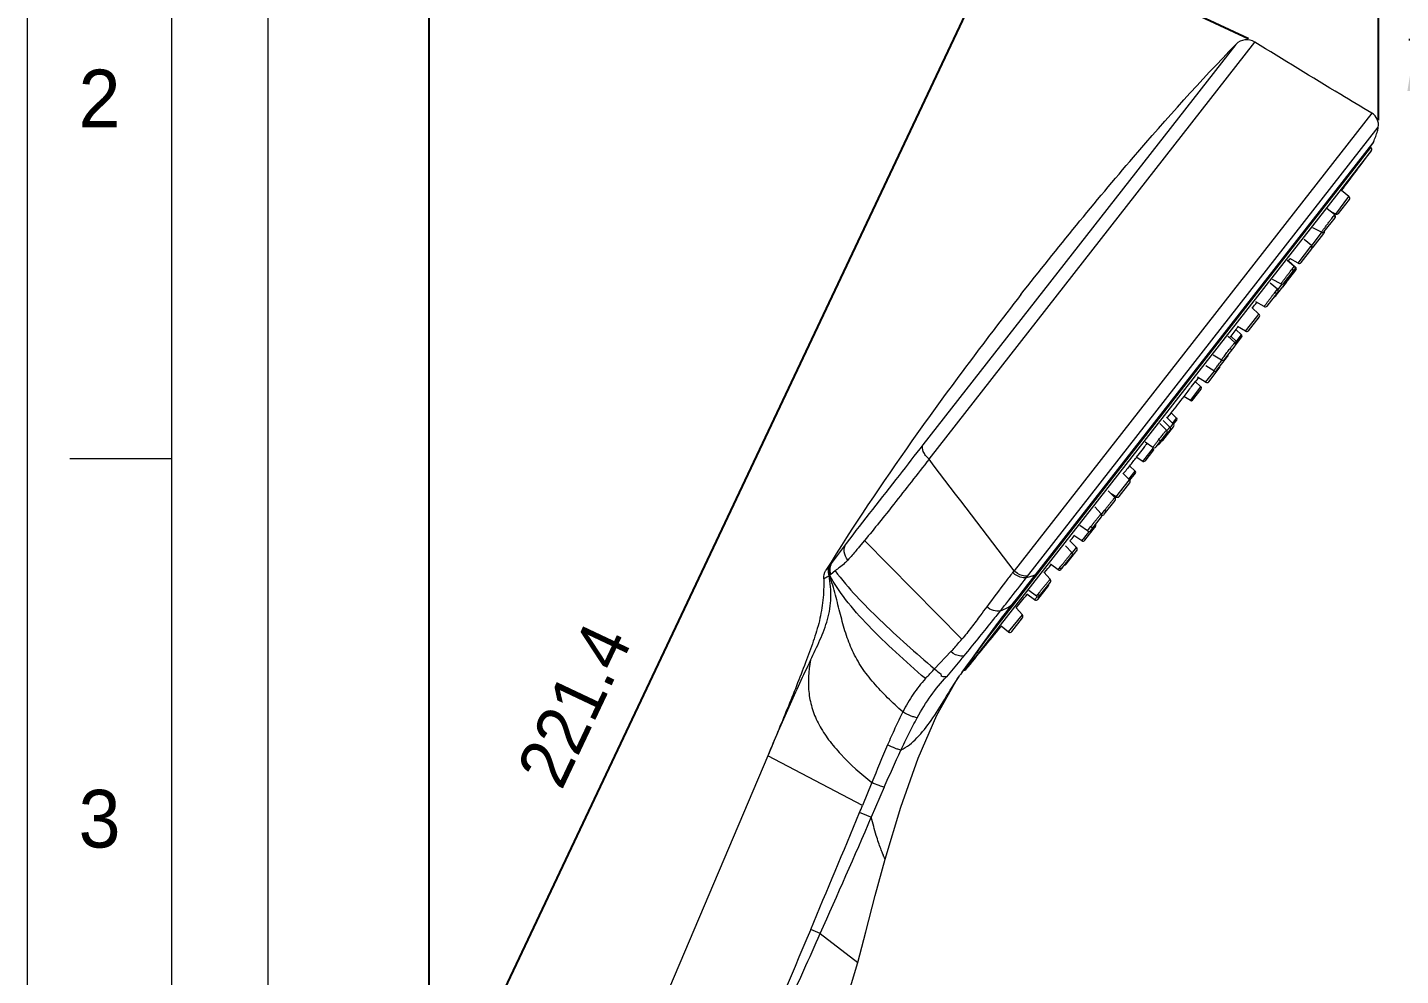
# Model space of a CAD drawing. Extents: x 8819 to 9239, y -18069 to -17475.
# Drawn here: x 8819.5 to 8954.2, y -17681.7 to -17588.7 of the extents above; entities that cross this region are included whole.
import ezdxf

# ---------------------------------------------------------------- set-up
doc = ezdxf.new("R2010")
doc.units = 0
doc.header["$MEASUREMENT"] = 0
doc.layers.get('0').update_dxf_attribs({"linetype": 'CONTINUOUS', "lineweight": 13})
doc.layers.get('DEFPOINTS').update_dxf_attribs({"linetype": 'CONTINUOUS'})
doc.layers.add('5', color=2, linetype='CONTINUOUS', lineweight=9)
doc.styles.get("Standard").update_dxf_attribs({"font": 'Gulim.ttf'})
doc.dimstyles.new('STANDARD$0', dxfattribs={"dimtxt": 3.5, "dimasz": 2.5, "dimexe": 0.7, "dimexo": 0.7, "dimgap": 0.5, "dimtad": 3, "dimdec": 4, "dimdsep": 46, "dimtxsty": 'Standard', "dimcen": 0, "dimclrd": 2, "dimclre": 2, "dimclrt": 4, "dimadec": 0, "dimazin": 0, "dimtp": 0.2, "dimtm": 0.1, "dimtfac": 0.5, "dimtdec": 4, "dimtmove": 1, "dimatfit": 3, "dimfxl": 0, "dimtolj": 1, "dimarcsym": 0})

# ---------------------------------------------------------------- blocks, each defined once
blk = doc.blocks.new('*D62')
at = {"layer": '5', "color": 2, "lineweight": -2}
for p, q in [((8858.87, -17734.81), (8858.87, -17572.97)), ((8863.87, -17573.67), (8946.98, -17573.67)), ((8951.98, -17597.82), (8951.98, -17572.97))]:
    blk.add_line(p, q, dxfattribs=at)
at = {"layer": '5', "color": 2}
for points in [[(8863.87, -17572.83), (8863.87, -17574.5), (8858.87, -17573.67)], [(8946.98, -17572.83), (8946.98, -17574.5), (8951.98, -17573.67)]]:
    blk.add_solid(points, dxfattribs=at)
at = {"layer": 'DEFPOINTS', "color": 0}
for p in [(8951.98, -17573.67), (8951.98, -17598.52), (8858.87, -17735.51)]:
    blk.add_point(p, dxfattribs=at)
at = {"layer": '5', "color": 4, "insert": (8907.06, -17568.71), "char_height": 5, "attachment_point": 5}
blk.add_mtext('\\A1;124.1', dxfattribs=at)
blk = doc.blocks.new('*D63')
at = {"layer": '5', "color": 2, "lineweight": -2}
for p, q in [((8992.68, -17589.94), (8954.96, -17589.94)), ((8955.66, -17758.34), (8955.66, -17594.94)), ((8974.36, -17763.34), (8954.96, -17763.34))]:
    blk.add_line(p, q, dxfattribs=at)
at = {"layer": '5', "color": 2}
for points in [[(8954.83, -17594.94), (8956.49, -17594.94), (8955.66, -17589.94)], [(8954.83, -17758.34), (8956.49, -17758.34), (8955.66, -17763.34)]]:
    blk.add_solid(points, dxfattribs=at)
at = {"layer": 'DEFPOINTS', "color": 0}
for p in [(8955.66, -17589.94), (8993.38, -17589.94), (8975.06, -17763.34)]:
    blk.add_point(p, dxfattribs=at)
at = {"layer": '5', "color": 4, "insert": (8950.83, -17693.17), "char_height": 5, "attachment_point": 5, "rotation": 90}
blk.add_mtext('\\A1;231.2', dxfattribs=at)
blk = doc.blocks.new('*D67')
at = {"layer": '5', "color": 2, "lineweight": -2}
for p, q in [((8939.24, -17589.85), (8914.97, -17578.38)), ((8846.79, -17724.27), (8913.47, -17583.2)), ((8868.3, -17739.96), (8844.03, -17728.49))]:
    blk.add_line(p, q, dxfattribs=at)
at = {"layer": '5', "color": 2}
for points in [[(8912.71, -17582.85), (8914.22, -17583.56), (8915.6, -17578.68)], [(8846.04, -17723.91), (8847.55, -17724.62), (8844.66, -17728.79)]]:
    blk.add_solid(points, dxfattribs=at)
at = {"layer": 'DEFPOINTS', "color": 0}
for p in [(8915.6, -17578.68), (8939.87, -17590.15), (8868.93, -17740.26)]:
    blk.add_point(p, dxfattribs=at)
at = {"layer": '5', "color": 4, "insert": (8873.09, -17655.21), "char_height": 5, "attachment_point": 5, "rotation": 64.7031}
blk.add_mtext('\\A1;221.4', dxfattribs=at)

msp = doc.modelspace()

# ---------------------------------------------------------------- linework, layer by layer
for p, q in [((8833.61, -17489.629), (8833.61, -18055.286)), ((8833.61, -17631.043), (8823.61, -17631.043))]:
    msp.add_line(p, q)
at = {"color": 7, "linetype": 'Continuous'}
for p, q in [((8843.041, -17518.57), (8843.041, -17807.093)), ((8907.908, -17631.068), (8939.873, -17590.154)), ((8937.993, -17590.399), (8907.304, -17629.679)), ((8938.005, -17590.384), (8937.993, -17590.399)), ((8951.333, -17597.122), (8916.242, -17642.037)), ((8917.458, -17642.699), (8951.976, -17598.518)), ((8911.529, -17651.712), (8951.292, -17600.818)), ((8913.059, -17649.388), (8951.25, -17600.506)), ((8951.509, -17599.961), (8918.327, -17642.431)), ((8918.338, -17642.44), (8951.457, -17600.049)), ((8951.25, -17600.506), (8951.157, -17600.434)), ((8951.457, -17600.049), (8951.509, -17599.961)), ((8949.095, -17605.293), (8948.368, -17604.726)), ((8947.796, -17607.026), (8949.095, -17605.293)), ((8948.075, -17606.964), (8949.134, -17605.609)), ((8946.674, -17608.757), (8947.732, -17607.404)), ((8947.694, -17607.088), (8946.972, -17606.515)), ((8947.796, -17607.026), (8947.293, -17606.769)), ((8947.636, -17607.161), (8947.695, -17607.089)), ((8947.709, -17607.101), (8947.695, -17607.089)), ((8945.485, -17610.08), (8946.405, -17608.871)), ((8946.394, -17608.818), (8945.562, -17608.386)), ((8945.578, -17610.276), (8946.629, -17608.931)), ((8946.405, -17608.871), (8946.429, -17608.84)), ((8946.668, -17608.852), (8946.629, -17608.931)), ((8946.675, -17608.766), (8946.668, -17608.852)), ((8944.11, -17611.844), (8945.358, -17610.204)), ((8944.398, -17611.786), (8945.448, -17610.442)), ((8945.416, -17610.131), (8944.709, -17609.532)), ((8945.358, -17610.204), (8945.417, -17610.132)), ((8945.428, -17610.154), (8945.485, -17610.08)), ((8945.448, -17610.442), (8945.486, -17610.37)), ((8943.736, -17612.164), (8943.027, -17611.573)), ((8943.861, -17612.237), (8943.168, -17611.613)), ((8944.111, -17611.844), (8943.301, -17611.39)), ((8941.904, -17615.082), (8943.888, -17612.543)), ((8942.713, -17613.827), (8943.769, -17612.476)), ((8943.511, -17612.441), (8943.736, -17612.164)), ((8943.816, -17612.295), (8943.861, -17612.237)), ((8942.082, -17614.405), (8941.384, -17613.795)), ((8942.428, -17613.885), (8941.61, -17613.436)), ((8941.859, -17614.683), (8942.082, -17614.405)), ((8942.126, -17614.466), (8942.138, -17614.45)), ((8942.138, -17614.45), (8942.162, -17614.419)), ((8942.162, -17614.419), (8942.521, -17613.955)), ((8942.521, -17613.955), (8942.558, -17613.907)), ((8942.942, -17613.753), (8942.578, -17614.219)), ((8942.942, -17613.753), (8942.942, -17613.753)), ((8940.771, -17616.113), (8939.969, -17615.647)), ((8941.061, -17616.057), (8942.111, -17614.713)), ((8941.91, -17615.074), (8941.953, -17615.019)), ((8941.91, -17615.074), (8941.91, -17615.074)), ((8938.954, -17618.534), (8940.048, -17617.118)), ((8939.248, -17618.481), (8940.293, -17617.144)), ((8940.268, -17616.839), (8939.582, -17616.21)), ((8940.048, -17617.118), (8940.268, -17616.839)), ((8940.12, -17617.365), (8940.292, -17617.145)), ((8938.011, -17618.358), (8937.517, -17619)), ((8938.572, -17618.89), (8938.011, -17618.358)), ((8938.954, -17618.534), (8938.167, -17618.052)), ((8939.997, -17617.523), (8940.12, -17617.365)), ((8937.903, -17619.642), (8937.215, -17619.026)), ((8937.39, -17619.154), (8937.379, -17619.167)), ((8937.512, -17618.998), (8937.463, -17619.06)), ((8938.073, -17619.529), (8937.512, -17618.998)), ((8937.943, -17619.695), (8938.572, -17618.89)), ((8937.958, -17619.896), (8938.587, -17619.091)), ((8936.585, -17621.352), (8935.786, -17620.876)), ((8936.145, -17622.349), (8937.194, -17621.007)), ((8936.877, -17621.297), (8937.931, -17619.948)), ((8937.194, -17621.006), (8937.232, -17620.935)), ((8937.232, -17620.935), (8937.242, -17620.855)), ((8937.242, -17620.855), (8937.237, -17620.836)), ((8935.04, -17623.54), (8935.893, -17622.435)), ((8935.851, -17622.403), (8935.06, -17621.92)), ((8935.336, -17623.488), (8936.381, -17622.151)), ((8935.893, -17622.435), (8935.898, -17622.43)), ((8936.626, -17621.382), (8936.635, -17621.369)), ((8936.789, -17621.363), (8936.811, -17621.391)), ((8934.026, -17623.466), (8933.632, -17623.964)), ((8934.583, -17623.995), (8934.026, -17623.466)), ((8935.04, -17623.54), (8934.256, -17623.05)), ((8933.283, -17624.412), (8932.898, -17624.916)), ((8933.543, -17625.327), (8932.898, -17624.916)), ((8933.543, -17625.327), (8934.583, -17623.995)), ((8933.742, -17625.292), (8934.598, -17624.196)), ((8931.641, -17626.523), (8931.257, -17627.005)), ((8932.196, -17627.05), (8931.641, -17626.523)), ((8931.207, -17628.228), (8930.541, -17627.583)), ((8930.843, -17629.239), (8931.888, -17627.902)), ((8931.527, -17627.932), (8930.859, -17627.29)), ((8931.866, -17627.601), (8931.196, -17626.962)), ((8931.276, -17628.236), (8931.527, -17627.932)), ((8931.565, -17627.978), (8931.575, -17627.964)), ((8931.575, -17627.964), (8931.619, -17627.909)), ((8931.619, -17627.909), (8931.866, -17627.601)), ((8931.809, -17627.546), (8932.196, -17627.05)), ((8931.881, -17627.91), (8931.884, -17627.907)), ((8931.901, -17627.648), (8932.211, -17627.251)), ((8930.174, -17629.877), (8931.227, -17628.528)), ((8930.499, -17629.575), (8931.548, -17628.233)), ((8930.846, -17629.235), (8930.87, -17629.204)), ((8930.903, -17628.945), (8930.969, -17628.974)), ((8931.244, -17628.275), (8931.254, -17628.263)), ((8931.254, -17628.263), (8931.276, -17628.236)), ((8928.505, -17630.526), (8928.224, -17630.89)), ((8928.874, -17631.303), (8929.914, -17629.972)), ((8929.929, -17630.173), (8929.072, -17631.269)), ((8929.874, -17629.927), (8929.098, -17629.422)), ((8929.285, -17629.538), (8929.273, -17629.552)), ((8929.914, -17629.972), (8929.85, -17629.911)), ((8929.874, -17629.927), (8929.953, -17629.959)), ((8929.953, -17629.959), (8930.036, -17629.96)), ((8930.345, -17629.658), (8930.364, -17629.658)), ((8927.578, -17631.73), (8927.365, -17631.996)), ((8928.13, -17632.255), (8927.578, -17631.73)), ((8928.874, -17631.303), (8928.224, -17630.89)), ((8926.574, -17634.364), (8927.571, -17633.101)), ((8927.571, -17633.101), (8926.91, -17632.457)), ((8927.026, -17632.424), (8926.964, -17632.501)), ((8927.513, -17633.045), (8928.13, -17632.255)), ((8927.605, -17633.148), (8928.145, -17632.456)), ((8926.132, -17634.846), (8925.48, -17634.188)), ((8926.246, -17634.788), (8925.755, -17634.466)), ((8926.246, -17634.788), (8926.574, -17634.364)), ((8926.547, -17634.738), (8927.591, -17633.401)), ((8926.556, -17634.726), (8926.808, -17634.404)), ((8924.803, -17636.439), (8924.159, -17635.765)), ((8925.1, -17636.486), (8926.149, -17635.143)), ((8926.117, -17634.831), (8926.183, -17634.747)), ((8926.553, -17634.73), (8926.547, -17634.738)), ((8923.763, -17638.082), (8924.817, -17636.733)), ((8924.881, -17636.418), (8925.122, -17636.106)), ((8922.887, -17639.084), (8922.112, -17638.567)), ((8923.456, -17638.128), (8922.702, -17637.595)), ((8923.19, -17639.035), (8924.234, -17637.698)), ((8923.456, -17638.128), (8923.779, -17637.696)), ((8923.568, -17638.216), (8923.607, -17638.165)), ((8924.178, -17637.77), (8924.228, -17637.706)), ((8899.769, -17639.349), (8898.389, -17641.179)), ((8901.588, -17639.055), (8901.058, -17639.684)), ((8911.123, -17648.756), (8901.588, -17639.055)), ((8921.917, -17640.249), (8921.276, -17639.577)), ((8921.352, -17641.387), (8922.397, -17640.05)), ((8922.379, -17639.752), (8921.727, -17639.102)), ((8922.015, -17640.211), (8922.379, -17639.752)), ((8922.396, -17640.051), (8922.363, -17640.093)), ((8922.887, -17639.084), (8923.012, -17638.922)), ((8923.196, -17639.027), (8923.192, -17639.032)), ((8923.22, -17638.996), (8923.289, -17638.908)), ((8898.257, -17641.355), (8897.793, -17641.986)), ((8898.306, -17641.289), (8898.257, -17641.355)), ((8920.573, -17641.931), (8919.817, -17641.395)), ((8920.881, -17641.887), (8921.931, -17640.542)), ((8921.95, -17640.293), (8921.961, -17640.279)), ((8921.961, -17640.279), (8922.015, -17640.211)), ((8898.161, -17642.472), (8898.102, -17642.515)), ((8898.257, -17642.391), (8898.161, -17642.472)), ((8898.695, -17642.023), (8898.257, -17642.391)), ((8918.327, -17642.431), (8916.047, -17645.326)), ((8916.242, -17642.036), (8916.107, -17642.209)), ((8917.598, -17643.383), (8918.338, -17642.44)), ((8918.327, -17642.431), (8918.044, -17642.549)), ((8918.378, -17642.39), (8918.327, -17642.431)), ((8919.8, -17642.854), (8919.173, -17642.159)), ((8920.574, -17641.932), (8920.698, -17641.768)), ((8920.574, -17641.932), (8920.589, -17641.942)), ((8920.745, -17641.969), (8920.821, -17641.94)), ((8920.821, -17641.94), (8920.881, -17641.887)), ((8918.44, -17644.536), (8917.703, -17643.981)), ((8918.572, -17644.842), (8919.622, -17643.498)), ((8918.753, -17644.495), (8919.809, -17643.143)), ((8919.622, -17643.497), (8919.66, -17643.426)), ((8919.66, -17643.426), (8919.67, -17643.346)), ((8919.67, -17643.346), (8919.665, -17643.327)), ((8914.463, -17647.433), (8916.062, -17645.336)), ((8915.621, -17645.625), (8915.996, -17645.391)), ((8916.047, -17645.326), (8915.996, -17645.391)), ((8916.062, -17645.336), (8915.996, -17645.391)), ((8918.262, -17644.886), (8917.511, -17644.342)), ((8918.262, -17644.886), (8918.276, -17644.867)), ((8918.262, -17644.886), (8918.28, -17644.898)), ((8918.276, -17644.867), (8918.335, -17644.793)), ((8918.28, -17644.898), (8918.356, -17644.925)), ((8918.356, -17644.925), (8918.436, -17644.925)), ((8918.436, -17644.925), (8918.511, -17644.896)), ((8918.44, -17644.536), (8918.564, -17644.372)), ((8918.497, -17644.589), (8918.51, -17644.574)), ((8918.511, -17644.896), (8918.572, -17644.842)), ((8915.709, -17648.025), (8917.061, -17646.364)), ((8916.011, -17648.005), (8917.069, -17646.651)), ((8917.061, -17646.364), (8916.444, -17645.658)), ((8917.095, -17646.417), (8917.061, -17646.364)), ((8917.069, -17646.651), (8917.107, -17646.578)), ((8917.116, -17646.496), (8917.095, -17646.417)), ((8917.107, -17646.578), (8917.116, -17646.496)), ((8915.695, -17648.044), (8914.967, -17647.477)), ((8915.695, -17648.044), (8915.709, -17648.025)), ((8915.695, -17648.044), (8915.714, -17648.057)), ((8908.431, -17651.655), (8910.048, -17649.966)), ((8912.334, -17650.39), (8911.695, -17651.242)), ((8908.432, -17651.654), (8908.635, -17651.827)), ((8909.07, -17652.132), (8909.083, -17652.369)), ((8910.91, -17652.322), (8911.011, -17652.179)), ((8911.201, -17651.913), (8911.011, -17652.179)), ((8910.709, -17652.615), (8910.823, -17652.447)), ((8910.815, -17652.458), (8910.91, -17652.322)), ((8901.378, -17665.059), (8892.094, -17660.174)), ((8902.293, -17662.812), (8901.378, -17665.059)), ((8903.514, -17663.278), (8902.244, -17666.22)), ((8897.241, -17677.613), (8900.906, -17680.476))]:
    msp.add_line(p, q, dxfattribs=at)
msp.add_lwpolyline([(8819.468, -17475.488), (9239.468, -17475.488), (9239.468, -18069.427), (8819.468, -18069.427)], close=True)
for points in [[(8947.732, -17607.403), (8947.77, -17607.33), (8947.779, -17607.248), (8947.758, -17607.168), (8947.709, -17607.101)], [(8946.393, -17608.818), (8946.452, -17608.839), (8946.535, -17608.84), (8946.612, -17608.812), (8946.674, -17608.757)], [(8945.486, -17610.37), (8945.496, -17610.289), (8945.476, -17610.211), (8945.43, -17610.144), (8945.416, -17610.132)], [(8944.261, -17611.869), (8944.337, -17611.84), (8944.398, -17611.786)], [(8943.769, -17612.476), (8943.807, -17612.402), (8943.816, -17612.32), (8943.795, -17612.24), (8943.746, -17612.174), (8943.736, -17612.164)], [(8944.11, -17611.844), (8944.18, -17611.869), (8944.261, -17611.869)], [(8942.111, -17614.713), (8942.149, -17614.641), (8942.158, -17614.561), (8942.139, -17614.482), (8942.093, -17614.415), (8942.082, -17614.405)], [(8942.428, -17613.885), (8942.492, -17613.909), (8942.574, -17613.91), (8942.651, -17613.881), (8942.713, -17613.827)], [(8940.771, -17616.113), (8940.844, -17616.14), (8940.925, -17616.14), (8941.001, -17616.111), (8941.061, -17616.057)], [(8937.931, -17619.948), (8937.969, -17619.875), (8937.978, -17619.794), (8937.957, -17619.714), (8937.904, -17619.642)], [(8935.851, -17622.403), (8935.929, -17622.432), (8936.01, -17622.432), (8936.085, -17622.403), (8936.145, -17622.349)], [(8936.585, -17621.352), (8936.657, -17621.379), (8936.739, -17621.38), (8936.815, -17621.351), (8936.877, -17621.297)], [(8931.548, -17628.233), (8931.586, -17628.161), (8931.596, -17628.081), (8931.577, -17628.003), (8931.527, -17627.932)], [(8931.227, -17628.528), (8931.265, -17628.455), (8931.274, -17628.374), (8931.254, -17628.295), (8931.207, -17628.228)], [(8930.036, -17629.96), (8930.112, -17629.931), (8930.174, -17629.877)], [(8930.364, -17629.658), (8930.439, -17629.629), (8930.499, -17629.575)], [(8926.15, -17635.143), (8926.187, -17635.072), (8926.197, -17634.992), (8926.178, -17634.913), (8926.132, -17634.846)], [(8924.817, -17636.733), (8924.855, -17636.66), (8924.865, -17636.578), (8924.844, -17636.499), (8924.803, -17636.438)], [(8924.86, -17636.561), (8924.884, -17636.569), (8924.965, -17636.569), (8925.04, -17636.54), (8925.1, -17636.486)], [(8923.456, -17638.128), (8923.466, -17638.135), (8923.542, -17638.165), (8923.624, -17638.165), (8923.701, -17638.137), (8923.763, -17638.082)], [(8921.931, -17640.542), (8921.969, -17640.471), (8921.978, -17640.391), (8921.959, -17640.313), (8921.917, -17640.249)], [(8920.589, -17641.942), (8920.665, -17641.97), (8920.745, -17641.969)], [(8916.062, -17645.336), (8916.737, -17644.475), (8917.598, -17643.383)], [(8919.809, -17643.143), (8919.847, -17643.07), (8919.857, -17642.988), (8919.836, -17642.909), (8919.799, -17642.853)], [(8918.44, -17644.536), (8918.456, -17644.547), (8918.532, -17644.577), (8918.614, -17644.578), (8918.691, -17644.549), (8918.753, -17644.495)], [(8911.134, -17652.007), (8911.507, -17651.493), (8912.183, -17650.595), (8913.164, -17649.243), (8914.463, -17647.433)], [(8915.714, -17648.057), (8915.79, -17648.087), (8915.872, -17648.088)], [(8915.872, -17648.088), (8915.949, -17648.059), (8916.011, -17648.005)], [(8903.598, -17670.331), (8905.14, -17665.209), (8906.842, -17660.42), (8908.67, -17656.212), (8910.709, -17652.615)], [(8892.094, -17660.174), (8882.463, -17682.914), (8871.314, -17707.976), (8858.94, -17735.18)], [(8900.906, -17680.476), (8901.706, -17677.456), (8902.633, -17673.891), (8903.598, -17670.331)], [(8879.403, -17743.876), (8886.727, -17724.609), (8894.237, -17702.61), (8900.906, -17680.477)]]:
    msp.add_lwpolyline(points, dxfattribs=at)
for centre, radius, start, end in [((8939.081, -17591.428), 1.5, 58.12949, 135.87887), ((8950.646, -17598.284), 1.35, 350.02446, 59.40478), ((7826.038, -16762.653), 1403.109, 323.119486, 323.318784), ((8951.111, -17600.683), 0.225, 323.31878, 52), ((8948.956, -17605.471), 0.225, 322.01419, 52.00114), ((8947.898, -17606.825), 0.225, 242.99544, 321.98619), ((8946.453, -17608.792), 0.224, 6.81929, 8.70963), ((7826.038, -16762.653), 1403.109, 322.767088, 322.777616), ((8943.711, -17612.404), 0.225, 322.01626, 47.99966), ((8942.771, -17613.606), 0.225, 322.01607, 28.285), ((7826.038, -16762.653), 1403.109, 322.528985, 322.557359), ((8941.727, -17614.944), 0.225, 277.95052, 321.98392), ((8940.116, -17617.005), 0.225, 322.01076, 47.50025), ((7826.038, -16762.653), 1403.109, 322.420355, 322.434158), ((8939.071, -17618.342), 0.225, 238.49683, 321.98924), ((8970.173, -17644.606), 41.503, 142.01066, 142.17508), ((8937.969, -17619.638), 0.15, 322, 46.5), ((8938.468, -17618.999), 0.15, 322, 46.5), ((8936.203, -17622.013), 0.225, 321.99976, 6.052), ((7826.038, -16762.653), 1403.109, 322.155811, 322.174986), ((8935.159, -17623.35), 0.225, 237.95899, 322.00026), ((7826.038, -16762.653), 1403.109, 321.997474, 322.080811), ((9044.186, -17710.33), 140.29, 142.00253, 142.23462), ((8934.48, -17624.104), 0.15, 322, 46.5), ((8933.624, -17625.2), 0.15, 237.5, 322), ((8931.711, -17627.763), 0.225, 321.99561, 46.34606), ((8932.093, -17627.159), 0.15, 322, 46.5), ((8930.666, -17629.1), 0.225, 277.94805, 322.00387), ((9045.372, -17721.877), 148.334, 141.65365, 141.98653), ((8971.457, -17663.338), 54.046, 141.30777, 141.70941), ((8929.811, -17630.081), 0.15, 322, 46.5), ((9063.361, -17740.109), 173.734, 141.5162, 141.69631), ((7826.038, -16762.653), 1403.109, 321.727764, 321.771069), ((8928.954, -17631.177), 0.15, 237.5, 322), ((8927.414, -17633.263), 0.225, 322.00323, 45.75169), ((8928.027, -17632.363), 0.15, 322, 46.5), ((8926.194, -17634.709), 0.15, 242.90506, 316.38059), ((8926.37, -17634.6), 0.225, 236.74893, 321.99508), ((8930.545, -17640.737), 7.124, 142.67483, 143.25172), ((7826.038, -16762.653), 1403.109, 321.34347, 321.370355), ((9076.62, -17759.07), 195.015, 141.70432, 141.96827), ((8924.057, -17637.56), 0.225, 322.01211, 28.29312), ((8922.219, -17639.911), 0.225, 322.01777, 45.04189), ((8923.012, -17638.897), 0.225, 236.2951, 321.98658), ((8945.298, -17676.553), 58.752, 142.9798, 143.11487), ((7826.038, -16762.653), 1403.109, 321.180811, 321.221586), ((8921.175, -17641.249), 0.225, 277.95141, 321.98253), ((8750.601, -17514.287), 210.549, 321.65729, 322.41824), ((8917.716, -17640.433), 2.178, 227.42184, 232.0039), ((8778.093, -17535.833), 175.62, 321.1663, 321.60632), ((7826.038, -16762.653), 1403.109, 320.999648, 321.068824), ((8988.2, -17700.252), 89.201, 141.39001, 141.55751), ((7826.038, -16762.653), 1403.109, 320.681216, 320.903932), ((8882.125, -17628.138), 37.519, 323.62393, 324.27065), ((8696.647, -17457.518), 287.301, 317.22923, 317.44055), ((8820.805, -17572.127), 118.334, 317.6552, 317.77409), ((8910.565, -17649.542), 2.991, 229.8241, 240.02194), ((8931.136, -17666.093), 24.464, 143.46487, 144.57549), ((8911.355, -17651.569), 0.225, 254.44864, 320.68122), ((8955.622, -17684.328), 54.994, 143.01281, 143.3872), ((9079.135, -17734.381), 190.776, 156.7632, 157.96636), ((8755.521, -17605.064), 157.714, 337.36561, 337.64131), ((6990.507, -16873.365), 2068.384, 337.130356, 337.474222), ((7860.937, -17215.808), 1134.544, 335.980966, 336.609376), ((8864.695, -17752.91), 82.029, 66.62426, 67.33904)]:
    msp.add_arc(centre, radius, start, end, dxfattribs=at)
for points, knots in [([(8951.333, -17597.122), (8950.315, -17596.519), (8946.476, -17594.228), (8942.665, -17591.89), (8939.873, -17590.154)], [0, 0, 0, 0, 0.2646587, 1, 1, 1, 1]), ([(8916.914, -17614.939), (8920.503, -17610.366), (8927.315, -17601.99), (8934.537, -17593.959), (8938.005, -17590.384)], [0, 0, 0, 0, 0.5385675, 1, 1, 1, 1]), ([(8951.509, -17599.961), (8951.653, -17599.608), (8951.84, -17599.135), (8951.954, -17598.641), (8951.976, -17598.518)], [0, 0, 0, 0, 0.7529235, 1, 1, 1, 1]), ([(8946.393, -17608.818), (8946.392, -17608.817), (8946.398, -17608.811), (8946.401, -17608.803), (8946.415, -17608.787), (8946.429, -17608.765), (8946.45, -17608.737), (8946.485, -17608.689), (8946.539, -17608.616), (8946.614, -17608.514), (8946.701, -17608.397), (8946.798, -17608.266), (8946.94, -17608.078), (8947.118, -17607.84), (8947.363, -17607.517), (8947.534, -17607.292), (8947.636, -17607.161)], [0, 0, 0, 0, 0.0018754, 0.0075146, 0.0168832, 0.0299059, 0.0465017, 0.0665454, 0.1163473, 0.1778718, 0.2493306, 0.3286596, 0.4135905, 0.5903998, 0.7595366, 1, 1, 1, 1]), ([(8947.636, -17607.161), (8947.68, -17607.196), (8947.747, -17607.298), (8947.719, -17607.42), (8947.687, -17607.461)], [0, 0, 0, 0, 0.5158283, 1, 1, 1, 1]), ([(8945.358, -17610.204), (8945.401, -17610.24), (8945.463, -17610.341), (8945.435, -17610.459), (8945.403, -17610.5)], [0, 0, 0, 0, 0.5155853, 1, 1, 1, 1]), ([(8942.428, -17613.885), (8942.427, -17613.885), (8942.43, -17613.88), (8942.433, -17613.874), (8942.441, -17613.862), (8942.457, -17613.838), (8942.486, -17613.797), (8942.529, -17613.737), (8942.584, -17613.662), (8942.65, -17613.573), (8942.724, -17613.474), (8942.836, -17613.324), (8942.986, -17613.125), (8943.168, -17612.884), (8943.344, -17612.655), (8943.458, -17612.509), (8943.511, -17612.441)], [0, 0, 0, 0, 0.0015962, 0.0062022, 0.013866, 0.0245674, 0.0548128, 0.0963208, 0.1482235, 0.2094638, 0.2787679, 0.3547279, 0.5202042, 0.6923102, 0.8567955, 1, 1, 1, 1]), ([(8943.511, -17612.441), (8943.533, -17612.459), (8943.573, -17612.499), (8943.612, -17612.568), (8943.623, -17612.639), (8943.608, -17612.682), (8943.595, -17612.698)], [0, 0, 0, 0, 0.2934477, 0.5635321, 0.7968325, 1, 1, 1, 1]), ([(8916.914, -17614.939), (8913.254, -17619.645), (8906.627, -17628.485), (8900.46, -17637.659), (8897.793, -17641.986)], [0, 0, 0, 0, 0.5397841, 1, 1, 1, 1]), ([(8940.771, -17616.113), (8940.77, -17616.112), (8940.774, -17616.108), (8940.777, -17616.102), (8940.786, -17616.09), (8940.796, -17616.075), (8940.811, -17616.055), (8940.836, -17616.02), (8940.876, -17615.967), (8940.931, -17615.893), (8940.997, -17615.806), (8941.072, -17615.707), (8941.184, -17615.559), (8941.335, -17615.362), (8941.518, -17615.123), (8941.693, -17614.896), (8941.806, -17614.75), (8941.859, -17614.683)], [0, 0, 0, 0, 0.0015636, 0.0061841, 0.0138697, 0.0245951, 0.0382949, 0.0548932, 0.0964586, 0.1484201, 0.2097187, 0.2790712, 0.3550618, 0.5205516, 0.6925766, 0.8569138, 1, 1, 1, 1]), ([(8941.859, -17614.683), (8941.881, -17614.701), (8941.919, -17614.74), (8941.955, -17614.809), (8941.965, -17614.878), (8941.95, -17614.92), (8941.938, -17614.935)], [0, 0, 0, 0, 0.2936848, 0.5631094, 0.7961557, 1, 1, 1, 1]), ([(8937.433, -17620.22), (8937.465, -17620.179), (8937.527, -17620.1), (8937.616, -17619.987), (8937.696, -17619.887), (8937.764, -17619.802), (8937.82, -17619.735), (8937.858, -17619.69), (8937.88, -17619.664), (8937.892, -17619.651), (8937.898, -17619.646), (8937.903, -17619.641), (8937.904, -17619.642)], [0, 0, 0, 0, 0.2099038, 0.4038553, 0.5765397, 0.7238755, 0.8423512, 0.9289939, 0.9597389, 0.9818248, 0.9951737, 1, 1, 1, 1]), ([(8936.585, -17621.352), (8936.582, -17621.35), (8936.593, -17621.338), (8936.599, -17621.323), (8936.623, -17621.291), (8936.651, -17621.25), (8936.689, -17621.198), (8936.753, -17621.11), (8936.849, -17620.981), (8936.981, -17620.807), (8937.126, -17620.616), (8937.279, -17620.418), (8937.382, -17620.286), (8937.433, -17620.22)], [0, 0, 0, 0, 0.0053621, 0.0210658, 0.0470215, 0.0829168, 0.1282368, 0.1823947, 0.3140669, 0.4707259, 0.6437267, 0.823519, 1, 1, 1, 1]), ([(8937.433, -17620.22), (8937.475, -17620.253), (8937.528, -17620.304), (8937.571, -17620.372), (8937.574, -17620.405), (8937.567, -17620.413)], [0, 0, 0, 0, 0.6524291, 0.8711721, 1, 1, 1, 1]), ([(8935.851, -17622.403), (8935.85, -17622.402), (8935.852, -17622.4), (8935.855, -17622.393), (8935.867, -17622.377), (8935.885, -17622.351), (8935.911, -17622.315), (8935.945, -17622.27), (8935.985, -17622.216), (8936.031, -17622.154), (8936.105, -17622.058), (8936.207, -17621.924), (8936.34, -17621.751), (8936.481, -17621.568), (8936.577, -17621.444), (8936.626, -17621.382)], [0, 0, 0, 0, 0.0013315, 0.0051353, 0.0202807, 0.0453376, 0.0800433, 0.1239474, 0.1765471, 0.2371932, 0.305155, 0.45968, 0.6326565, 0.8156603, 1, 1, 1, 1]), ([(8936.811, -17621.391), (8936.821, -17621.406), (8936.836, -17621.429), (8936.839, -17621.462), (8936.832, -17621.47)], [0, 0, 0, 0, 0.6289275, 1, 1, 1, 1]), ([(8929.874, -17629.927), (8929.873, -17629.926), (8929.878, -17629.918), (8929.882, -17629.909), (8929.896, -17629.889), (8929.913, -17629.864), (8929.936, -17629.832), (8929.976, -17629.776), (8930.038, -17629.693), (8930.125, -17629.579), (8930.225, -17629.448), (8930.336, -17629.304), (8930.414, -17629.204), (8930.453, -17629.153)], [0, 0, 0, 0, 0.0049508, 0.018925, 0.0420657, 0.0741791, 0.1150247, 0.164291, 0.2863442, 0.4363227, 0.6091865, 0.7993304, 1, 1, 1, 1]), ([(8930.453, -17629.153), (8930.5, -17629.094), (8930.592, -17628.976), (8930.727, -17628.805), (8930.854, -17628.646), (8930.968, -17628.506), (8931.051, -17628.404), (8931.107, -17628.337), (8931.14, -17628.298), (8931.166, -17628.269), (8931.187, -17628.245), (8931.197, -17628.236), (8931.205, -17628.227), (8931.207, -17628.228)], [0, 0, 0, 0, 0.1896163, 0.375132, 0.548163, 0.7012599, 0.8276946, 0.8791487, 0.9220143, 0.9558109, 0.9801791, 0.9949103, 1, 1, 1, 1]), ([(8930.453, -17629.153), (8930.476, -17629.171), (8930.519, -17629.203), (8930.575, -17629.242), (8930.616, -17629.266), (8930.636, -17629.274), (8930.644, -17629.275), (8930.645, -17629.273)], [0, 0, 0, 0, 0.3767933, 0.6969109, 0.9130713, 0.9723587, 1, 1, 1, 1]), ([(8907.304, -17629.679), (8906.525, -17630.675), (8904.01, -17633.895), (8901.494, -17637.115), (8899.769, -17639.349)], [0, 0, 0, 0, 0.309296, 1, 1, 1, 1]), ([(8907.908, -17631.068), (8907.785, -17630.959), (8907.568, -17630.729), (8907.287, -17630.291), (8907.206, -17629.873), (8907.304, -17629.679)], [0, 0, 0, 0, 0.3106286, 0.58966, 1, 1, 1, 1]), ([(8907.908, -17631.068), (8906.76, -17632.55), (8904.671, -17635.227), (8902.557, -17637.884), (8901.588, -17639.055)], [0, 0, 0, 0, 0.5522846, 1, 1, 1, 1]), ([(8925.122, -17636.106), (8925.175, -17636.038), (8925.286, -17635.896), (8925.455, -17635.682), (8925.624, -17635.469), (8925.761, -17635.298), (8925.861, -17635.173), (8925.927, -17635.091), (8925.986, -17635.019), (8926.035, -17634.959), (8926.074, -17634.912), (8926.101, -17634.88), (8926.116, -17634.862), (8926.124, -17634.853), (8926.129, -17634.849), (8926.131, -17634.846), (8926.132, -17634.846)], [0, 0, 0, 0, 0.1609316, 0.3336365, 0.5062854, 0.6670825, 0.7395548, 0.8050759, 0.8625061, 0.9108907, 0.9493784, 0.9773422, 0.9872088, 0.99428, 0.9985375, 1, 1, 1, 1]), ([(8923.779, -17637.696), (8923.833, -17637.628), (8923.944, -17637.486), (8924.115, -17637.271), (8924.286, -17637.057), (8924.424, -17636.887), (8924.526, -17636.762), (8924.593, -17636.68), (8924.652, -17636.609), (8924.702, -17636.549), (8924.743, -17636.502), (8924.77, -17636.471), (8924.786, -17636.453), (8924.794, -17636.445), (8924.799, -17636.441), (8924.802, -17636.438), (8924.803, -17636.438)], [0, 0, 0, 0, 0.1610746, 0.3339281, 0.5066562, 0.6674272, 0.7398579, 0.8053236, 0.8626851, 0.9109969, 0.9494148, 0.9773177, 0.9871599, 0.9942121, 0.9984662, 1, 1, 1, 1]), ([(8925.122, -17636.106), (8925.144, -17636.123), (8925.19, -17636.151), (8925.268, -17636.181), (8925.341, -17636.177), (8925.362, -17636.151)], [0, 0, 0, 0, 0.3248384, 0.612245, 1, 1, 1, 1]), ([(8923.779, -17637.696), (8923.802, -17637.714), (8923.849, -17637.743), (8923.928, -17637.776), (8924.004, -17637.773), (8924.026, -17637.746)], [0, 0, 0, 0, 0.3242634, 0.612641, 1, 1, 1, 1]), ([(8899.945, -17640.981), (8899.756, -17640.754), (8899.499, -17640.198), (8899.624, -17639.588), (8899.769, -17639.349)], [0, 0, 0, 0, 0.5136594, 1, 1, 1, 1]), ([(8901.058, -17639.684), (8900.96, -17639.802), (8900.595, -17640.24), (8900.223, -17640.671), (8899.945, -17640.981)], [0, 0, 0, 0, 0.2694317, 1, 1, 1, 1]), ([(8898.102, -17642.515), (8898.047, -17642.323), (8898.015, -17641.913), (8898.153, -17641.524), (8898.257, -17641.355)], [0, 0, 0, 0, 0.5023008, 1, 1, 1, 1]), ([(8898.306, -17641.289), (8898.2, -17641.462), (8898.062, -17641.859), (8898.101, -17642.277), (8898.161, -17642.472)], [0, 0, 0, 0, 0.4974335, 1, 1, 1, 1]), ([(8898.389, -17641.179), (8898.281, -17641.355), (8898.141, -17641.764), (8898.19, -17642.193), (8898.257, -17642.391)], [0, 0, 0, 0, 0.496994, 1, 1, 1, 1]), ([(8899.945, -17640.981), (8899.841, -17641.087), (8899.583, -17641.342), (8899.162, -17641.687), (8898.846, -17641.923), (8898.695, -17642.023)], [0, 0, 0, 0, 0.2741924, 0.6672042, 1, 1, 1, 1]), ([(8920.698, -17641.768), (8920.747, -17641.706), (8920.858, -17641.564), (8921.038, -17641.337), (8921.239, -17641.085), (8921.41, -17640.871), (8921.542, -17640.706), (8921.632, -17640.595), (8921.712, -17640.496), (8921.78, -17640.412), (8921.83, -17640.351), (8921.862, -17640.312), (8921.881, -17640.289), (8921.895, -17640.273), (8921.906, -17640.258), (8921.912, -17640.254), (8921.916, -17640.248), (8921.917, -17640.249)], [0, 0, 0, 0, 0.1223823, 0.2765986, 0.447509, 0.6183322, 0.6984446, 0.7723725, 0.8382872, 0.8945819, 0.9398637, 0.9580167, 0.9730151, 0.9847781, 0.9932282, 0.9983025, 1, 1, 1, 1]), ([(8896.28, -17650.796), (8896.596, -17650.142), (8897.226, -17648.843), (8898.013, -17646.826), (8898.374, -17644.676), (8898.234, -17643.228), (8898.102, -17642.515)], [0, 0, 0, 0, 0.2518623, 0.5005908, 0.7485331, 1, 1, 1, 1]), ([(8898.102, -17642.515), (8898.027, -17642.565), (8897.898, -17642.652), (8897.749, -17642.733), (8897.651, -17642.781), (8897.616, -17642.792), (8897.571, -17642.823), (8897.57, -17642.811)], [0, 0, 0, 0, 0.4434879, 0.7542455, 0.8621118, 0.940042, 1, 1, 1, 1]), ([(8907.549, -17652.615), (8906.569, -17651.766), (8904.666, -17650.07), (8902, -17647.527), (8899.79, -17645.027), (8898.617, -17643.298), (8898.161, -17642.472)], [0, 0, 0, 0, 0.2801773, 0.5506736, 0.7959264, 1, 1, 1, 1]), ([(8905.336, -17655.875), (8904.824, -17655.428), (8903.838, -17654.514), (8902.476, -17653.069), (8901.281, -17651.552), (8900.36, -17649.904), (8899.697, -17648.149), (8899.209, -17646.303), (8898.732, -17644.397), (8898.362, -17643.116), (8898.161, -17642.472)], [0, 0, 0, 0, 0.1309636, 0.2588624, 0.3826164, 0.5021445, 0.6211247, 0.7432109, 0.8698338, 1, 1, 1, 1]), ([(8898.699, -17642.021), (8899.979, -17643.773), (8903.199, -17647.059), (8906.602, -17650.101), (8908.432, -17651.654)], [0, 0, 0, 0, 0.4748321, 1, 1, 1, 1]), ([(8916.106, -17642.208), (8915.871, -17642.507), (8915.008, -17643.613), (8914.169, -17644.736), (8913.563, -17645.559)], [0, 0, 0, 0, 0.2713691, 1, 1, 1, 1]), ([(8917.458, -17642.699), (8917.354, -17642.72), (8916.857, -17642.728), (8916.388, -17642.467), (8916.106, -17642.208)], [0, 0, 0, 0, 0.217259, 1, 1, 1, 1]), ([(8917.586, -17642.534), (8917.495, -17642.553), (8917.058, -17642.563), (8916.641, -17642.357), (8916.375, -17642.149)], [0, 0, 0, 0, 0.216653, 1, 1, 1, 1]), ([(8918.044, -17642.549), (8917.999, -17642.566), (8917.808, -17642.633), (8917.61, -17642.682), (8917.458, -17642.699)], [0, 0, 0, 0, 0.2402808, 1, 1, 1, 1]), ([(8920.698, -17641.768), (8920.742, -17641.801), (8920.824, -17641.83), (8920.927, -17641.808), (8920.967, -17641.777), (8920.981, -17641.759)], [0, 0, 0, 0, 0.5304266, 0.7726219, 1, 1, 1, 1]), ([(8897.57, -17642.811), (8897.588, -17643.512), (8897.548, -17644.903), (8897.183, -17646.961), (8896.562, -17648.994), (8895.485, -17651.871), (8893.997, -17655.614), (8892.731, -17658.648), (8892.094, -17660.174)], [0, 0, 0, 0, 0.1148044, 0.2268765, 0.3408776, 0.4621142, 0.7294298, 1, 1, 1, 1]), ([(8918.564, -17644.372), (8918.613, -17644.309), (8918.725, -17644.167), (8918.907, -17643.938), (8919.11, -17643.686), (8919.284, -17643.472), (8919.418, -17643.308), (8919.508, -17643.197), (8919.59, -17643.098), (8919.66, -17643.014), (8919.71, -17642.954), (8919.743, -17642.916), (8919.762, -17642.893), (8919.777, -17642.877), (8919.788, -17642.863), (8919.794, -17642.858), (8919.798, -17642.853), (8919.799, -17642.853)], [0, 0, 0, 0, 0.122463, 0.2768127, 0.4477993, 0.6186127, 0.698692, 0.7725744, 0.8384416, 0.8946944, 0.9399383, 0.9580754, 0.9730561, 0.9847999, 0.9932322, 0.9982924, 1, 1, 1, 1]), ([(8915.996, -17645.391), (8915.32, -17646.254), (8914.146, -17647.78), (8913.067, -17649.375), (8912.583, -17650.048)], [0, 0, 0, 0, 0.569133, 1, 1, 1, 1]), ([(8918.277, -17644.867), (8918.322, -17644.9), (8918.441, -17644.933), (8918.549, -17644.871), (8918.583, -17644.828)], [0, 0, 0, 0, 0.5037211, 1, 1, 1, 1]), ([(8918.564, -17644.372), (8918.608, -17644.406), (8918.692, -17644.438), (8918.797, -17644.417), (8918.838, -17644.385), (8918.853, -17644.367)], [0, 0, 0, 0, 0.5306599, 0.7730043, 1, 1, 1, 1]), ([(8913.563, -17645.559), (8913.364, -17645.833), (8912.868, -17646.506), (8912.074, -17647.587), (8911.444, -17648.367), (8911.123, -17648.756)], [0, 0, 0, 0, 0.252757, 0.6233645, 1, 1, 1, 1]), ([(8914.896, -17645.958), (8914.596, -17646.328), (8913.868, -17647.249), (8912.664, -17648.714), (8911.782, -17649.825), (8911.323, -17650.383)], [0, 0, 0, 0, 0.2515573, 0.619303, 1, 1, 1, 1]), ([(8914.896, -17645.958), (8914.676, -17646.014), (8914.173, -17645.979), (8913.748, -17645.728), (8913.563, -17645.559)], [0, 0, 0, 0, 0.476204, 1, 1, 1, 1]), ([(8915.709, -17648.025), (8915.754, -17648.06), (8915.876, -17648.097), (8915.987, -17648.035), (8916.022, -17647.99)], [0, 0, 0, 0, 0.5037781, 1, 1, 1, 1]), ([(8910.048, -17649.966), (8910.149, -17649.869), (8910.394, -17649.628), (8910.72, -17649.196), (8910.988, -17648.9), (8911.122, -17648.756)], [0, 0, 0, 0, 0.2592326, 0.6358257, 1, 1, 1, 1]), ([(8896.28, -17650.796), (8895.546, -17652.319), (8894.104, -17655.425), (8892.761, -17658.575), (8892.094, -17660.174)], [0, 0, 0, 0, 0.4938984, 1, 1, 1, 1]), ([(8896.28, -17650.796), (8896.097, -17651.878), (8895.962, -17653.534), (8896.428, -17655.671), (8897.091, -17657.196), (8898.051, -17658.665), (8899.724, -17660.625), (8901.22, -17661.959), (8902.292, -17662.812)], [0, 0, 0, 0, 0.2313552, 0.3430026, 0.4578086, 0.5798803, 0.7112947, 1, 1, 1, 1]), ([(8911.323, -17650.383), (8911.194, -17650.541), (8910.629, -17651.227), (8910.049, -17651.9), (8909.605, -17652.421)], [0, 0, 0, 0, 0.2304538, 1, 1, 1, 1]), ([(8911.323, -17650.383), (8911.222, -17650.406), (8910.76, -17650.433), (8910.31, -17650.203), (8910.048, -17649.966)], [0, 0, 0, 0, 0.226297, 1, 1, 1, 1]), ([(8905.148, -17659.634), (8905.737, -17659.335), (8906.829, -17658.416), (8908.205, -17656.669), (8909.492, -17654.555), (8910.387, -17653.068), (8910.91, -17652.322)], [0, 0, 0, 0, 0.210879, 0.4461325, 0.7091008, 1, 1, 1, 1]), ([(8907.549, -17652.615), (8907.12, -17653.096), (8906.302, -17654.133), (8905.643, -17655.277), (8905.336, -17655.875)], [0, 0, 0, 0, 0.4894027, 1, 1, 1, 1]), ([(8906.737, -17656.447), (8907.146, -17655.692), (8908.024, -17654.286), (8909.089, -17653.021), (8909.605, -17652.421)], [0, 0, 0, 0, 0.5203046, 1, 1, 1, 1]), ([(8909.605, -17652.421), (8909.567, -17652.429), (8909.392, -17652.452), (8909.213, -17652.414), (8909.083, -17652.37)], [0, 0, 0, 0, 0.2184687, 1, 1, 1, 1]), ([(8905.336, -17655.875), (8905.066, -17656.404), (8904.559, -17657.481), (8904.068, -17658.565), (8903.835, -17659.114)], [0, 0, 0, 0, 0.4985369, 1, 1, 1, 1]), ([(8906.736, -17656.447), (8906.655, -17656.446), (8906.456, -17656.397), (8905.98, -17656.224), (8905.599, -17656.029), (8905.335, -17655.875)], [0, 0, 0, 0, 0.1601239, 0.3988089, 1, 1, 1, 1]), ([(8905.147, -17659.634), (8905.401, -17659.095), (8905.924, -17658.029), (8906.457, -17656.968), (8906.737, -17656.447)], [0, 0, 0, 0, 0.5017795, 1, 1, 1, 1]), ([(8905.147, -17659.634), (8905.074, -17659.62), (8904.895, -17659.564), (8904.454, -17659.4), (8904.092, -17659.237), (8903.835, -17659.114)], [0, 0, 0, 0, 0.1583137, 0.3953791, 1, 1, 1, 1]), ([(8903.514, -17663.278), (8903.344, -17663.231), (8902.936, -17663.076), (8902.532, -17662.913), (8902.293, -17662.812)], [0, 0, 0, 0, 0.4040083, 1, 1, 1, 1]), ([(8902.244, -17666.22), (8902.174, -17666.195), (8901.786, -17666.05), (8901.403, -17665.892), (8901.088, -17665.76)], [0, 0, 0, 0, 0.1765314, 1, 1, 1, 1]), ([(8903.598, -17670.331), (8903.596, -17670.336), (8903.581, -17670.296), (8903.567, -17670.273), (8903.528, -17670.18), (8903.482, -17670.073), (8903.418, -17669.923), (8903.309, -17669.66), (8903.148, -17669.25), (8902.941, -17668.664), (8902.618, -17667.645), (8902.394, -17666.813), (8902.243, -17666.22)], [0, 0, 0, 0, 0.0032668, 0.014715, 0.0345514, 0.0629484, 0.1000416, 0.1456133, 0.2604952, 0.404451, 0.576081, 1, 1, 1, 1]), ([(8896.298, -17677.213), (8894.25, -17682.072), (8890.122, -17691.776), (8884.911, -17703.885), (8880.689, -17713.548), (8877.518, -17720.794), (8874.33, -17728.033), (8872.188, -17732.851), (8871.14, -17735.271)], [0, 0, 0, 0, 0.2499977, 0.4999986, 0.6249971, 0.7499966, 0.8749979, 1, 1, 1, 1]), ([(8871.14, -17735.271), (8872.198, -17732.855), (8874.354, -17728.041), (8877.6, -17720.826), (8880.857, -17713.615), (8885.231, -17704.015), (8889.612, -17694.419), (8894.003, -17684.829), (8896.167, -17680.021), (8897.241, -17677.613)], [0, 0, 0, 0, 0.1250104, 0.2500203, 0.3750289, 0.5000375, 0.7500571, 0.8750481, 1, 1, 1, 1])]:
    msp.add_open_spline(points, degree=3, knots=knots, dxfattribs=at)
for points in [[(8945.491, -17610.344), (8945.524, -17610.329), (8945.555, -17610.305), (8945.578, -17610.276)], [(8916.244, -17642.035), (8913.476, -17638.371), (8910.67, -17634.736), (8907.906, -17631.069)], [(8897.57, -17642.811), (8897.563, -17642.526), (8897.643, -17642.228), (8897.793, -17641.986)], [(8914.896, -17645.958), (8915.15, -17645.878), (8915.39, -17645.758), (8915.621, -17645.625)], [(8911.009, -17652.182), (8911.009, -17652.181), (8911.01, -17652.18), (8911.01, -17652.18)], [(8911.01, -17652.18), (8911.011, -17652.179), (8911.011, -17652.179), (8911.011, -17652.179)], [(8903.514, -17663.278), (8904.043, -17662.057), (8904.58, -17660.838), (8905.148, -17659.634)]]:
    msp.add_open_spline(points, degree=3, dxfattribs=at)
msp.add_point((8833.61, -17631.043))

# ---------------------------------------------------------------- texts
at = {"char_height": 5.657, "attachment_point": 5}
for s, insert in [('2', (8826.539, -17595.69)), ('3', (8826.539, -17666.397))]:
    msp.add_mtext_dynamic_manual_height_columns(s, width=50, gutter_width=12.5, heights=[0], dxfattribs=dict(at, insert=insert))

# ---------------------------------------------------------------- dimensions: what is measured, and where the dimension line sits
at = {"layer": '5'}
dim = msp.add_linear_dim(base=(8951.976, -17573.668), p1=(8858.873, -17735.508), p2=(8951.976, -17598.518), dimstyle='STANDARD$0', override={"dimtxt": 5, "dimasz": 5, "dimdec": 1, "dimlfac": 1.333333, "dimzin": 9, "dimtdec": 1, "dimfxl": 1.25, "dimtfill": 1}, dxfattribs=at)
dim.commit()
dim.dimension.update_dxf_attribs({"geometry": '*D62', "text_midpoint": (8907.061, -17571.778), "dimtype": 160})
for base, p1, p2, angle, picture, middle, dimtype in [((8915.602, -17578.683), (8868.93, -17740.258), (8939.873, -17590.154), 64.70309, '*D67', (8875.867, -17656.521), 161), ((8955.661, -17589.939), (8975.058, -17763.34), (8993.376, -17589.939), 90, '*D63', (8953.902, -17693.171), 160)]:
    dim = msp.add_linear_dim(base=base, p1=p1, p2=p2, angle=angle, dimstyle='STANDARD$0', override={"dimtxt": 5, "dimasz": 5, "dimdec": 1, "dimlfac": 1.333333, "dimzin": 9, "dimtdec": 1, "dimfxl": 1.25, "dimtfill": 1}, dxfattribs=at)
    dim.commit()
    dim.dimension.update_dxf_attribs({"geometry": picture, "text_midpoint": middle, "dimtype": dimtype})

doc.saveas('drawing.dxf')
